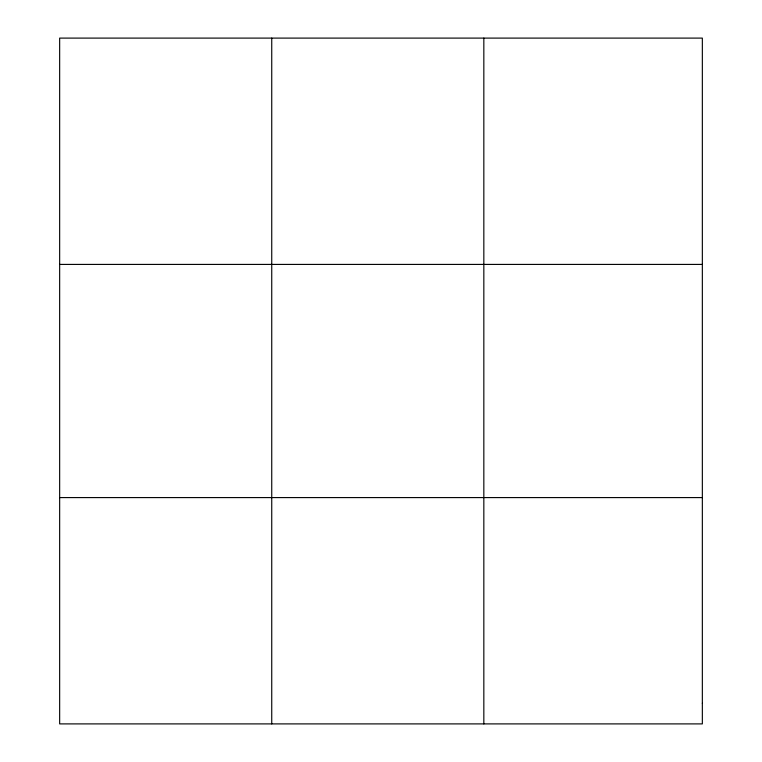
<?xml version="1.0" encoding="UTF-8"?>
<svg xmlns="http://www.w3.org/2000/svg" width="762" height="762" viewBox="0 0 762 762"><rect width="100%" height="100%" fill="white"/><g stroke="black" fill="none" stroke-linecap="round" stroke-linejoin="round"><path stroke-width="1.14" d="M271.739 723.9L271.739 38.1M483.832 723.9L483.832 38.1M59.655 264.414L702.345 264.414M59.655 497.586L702.345 497.586M702.345 703.326L702.345 723.9L59.655 723.9L59.655 38.1L702.345 38.1L702.345 703.326"/></g></svg>
